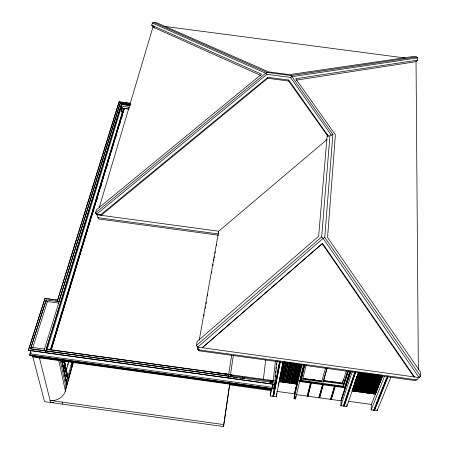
<?xml version="1.0" encoding="UTF-8"?>
<svg xmlns="http://www.w3.org/2000/svg" width="449" height="449" viewBox="0 0 449 449"><rect width="100%" height="100%" fill="white"/><g stroke="black" fill="none" stroke-linecap="round" stroke-linejoin="round"><path stroke-width="0.67" d="M375.392 394.267L371.334 404.454L371.171 409.937L377.104 410.756L377.138 409.387M387.762 376.694L374.432 410.386L388.015 376.762M374.146 393.425L374.129 393.981L375.201 394.127L382.295 375.785M380.96 375.886L373.916 393.953L372.85 393.807L372.866 393.251L371.587 393.071L371.57 393.627L372.636 393.773L379.635 375.701M373.916 393.953L380.965 375.605M375.42 405.733L373.837 410.307L387.38 376.677M370.307 392.897L370.285 393.453L371.357 393.599L378.311 375.241M372.636 393.773L379.641 375.42M367.652 392.533L367.636 393.083L368.702 393.234L369.022 392.718L369.005 393.273L370.071 393.419L377.081 375.078M368.938 392.707L375.886 374.629M370.071 393.419L376.834 375.448M366.373 392.353L366.356 392.909L367.422 393.055L374.337 374.415M363.813 391.999L363.791 392.555L364.863 392.701L371.688 374.051M373.007 374.517L366.143 392.881L365.076 392.729L365.823 390.209M366.143 392.881L372.765 374.887M362.534 391.825L362.511 392.375L363.578 392.527L370.116 374.522M260.841 75.488L152.952 27.092L151.734 25.189L152.379 23.051L153.771 22.45L157.094 22.888L268.676 71.891L289.476 74.635L413.136 56.518L416.492 56.956L417.682 57.899L417.705 60.138L295.672 78.738L335.392 134.756L327.562 237.459L420.634 372.249L420.674 376.352L418.412 377.553L417.301 379.949L197.846 349.743L197.947 347.217L196.415 345.5L197.133 341.521L318.644 236.253L327.085 136.569L328.096 135.716M360.923 388.84L359.952 392.022L361.018 392.173L367.467 374.157M369.022 373.966L362.298 392.347L361.232 392.202L361.254 391.646M362.298 392.347L368.792 374.343M416.206 379.596L415.718 380.651L198.75 350.781L198.8 349.67M366.367 373.602L359.739 391.994L358.672 391.848L359.396 389.322M359.739 391.994L366.143 373.978M356.832 388.969L356.108 391.494L357.174 391.64L363.494 373.613M365.043 373.416L358.459 391.82L357.387 391.668L358.117 389.143M358.459 391.82L364.818 373.793M359.733 372.687L353.335 391.113L352.269 390.961L352.297 390.411L353.576 390.585L353.548 391.141L354.615 391.287L360.844 373.248M362.388 373.052L355.894 391.466L354.828 391.315L355.546 388.789M355.894 391.466L361.933 374.084M353.335 391.113L359.514 373.063M355.574 371.856L344.13 406.193L346.802 406.564L346.903 404.515M350.602 371.396L341.178 400.008L340.864 405.744L343.536 406.109L343.575 405.425L344.164 405.509M304.422 365.576L301.077 380.415L343.558 386.275L343.704 383.508L347.593 371.503M323.415 380.668L342.379 383.283L342.419 382.593M330.638 399.374L334.685 385.786L330.638 399.374L319.553 397.842L323.319 384.215L319.553 397.842M331.227 399.458L335.291 385.871L331.227 399.458L341.133 400.828L350.776 371.592M218.607 232.599L218.697 231.224L327.057 139.476M151.734 25.189L261.582 74.237L96.445 209.734L95.491 212.916L96.586 214.229L100.643 214.779L101.154 215.324L267.767 78.283L267.84 77.295L288.763 80.062L327.405 134.711L329.016 136.479M318.964 397.763L322.713 384.136L318.964 397.763L307.885 396.231L311.353 382.565L307.885 396.231M301.195 379.035L323.162 382.065L326.805 368.623M418.412 377.553L419.08 377.581L420.674 376.352L324.762 237.33L332.883 134.414L291.968 76.672L290.711 75.544L267.194 72.441L153.771 22.45M307.296 396.147L310.747 382.481L307.296 396.147L295.801 394.559M197.947 347.217L196.415 345.5L321.664 236.909L329.993 135.054L331.396 135.244L332.883 134.414M61.878 360.715L66.867 384.507L65.24 390.254M310.702 383.036L299.949 381.549L300.022 380.724M301.184 364.914L296.738 384.131L295.672 383.985L295.723 383.435M301.431 364.661L294.426 394.626L294.044 398.712L295.526 398.914L295.779 396.192M297.597 380.387L294.449 394.374L301.313 364.515M293.169 383.081L293.118 383.631L294.421 383.536L295.352 379.472M299.988 364.335L295.459 383.957L294.392 383.811L294.449 383.261M295.459 383.957L299.702 365.407M294.903 363.634L290.559 383.278L291.654 383.154M296.228 363.819L291.839 383.457L293.141 383.356M32.833 356.916L44.586 401.659L223.512 426.55L229.669 384.159M286.782 382.2L286.726 382.75L288.034 382.655M293.354 363.421L289.072 383.076L288.005 382.93L288.062 382.38M289.072 383.076L293.382 363.14M294.684 363.606L290.346 383.25L289.285 383.104L289.336 382.554M285.502 382.026L285.452 382.576L286.513 382.722L288.421 373.63M227.25 401.198L227.458 399.172M282.949 381.672L282.892 382.222L284.2 382.121M289.375 362.876L285.238 382.548L284.172 382.396L284.228 381.846M230.651 378.153L231.168 374.64L46.399 349.137M285.62 362.36L281.618 382.043L282.921 381.947M231.88 375.605L231.729 376.992L231.931 375.617M282.965 361.989L279.059 381.695L280.125 381.841L284.099 361.866M285.396 362.326L281.405 382.015L280.339 381.869L280.395 381.319M280.266 361.35L273.553 396.428L276.219 396.798L276.584 393.414M278.408 385.775L278.773 382.352M30.672 351.707L29.656 355.181L273.643 388.907L274.26 383.328M274.984 376.902L275.142 375.504M275.45 372.715L275.602 371.323M275.882 368.691L276.04 367.299M276.348 364.509L276.5 363.118M271.162 389.199L270.298 395.979L272.958 396.349L279.502 361.95M57.68 300.241L45.012 298.338L28.371 350.377L274.502 384.378L277.1 360.923M271.926 382.121L272.083 380.746M271.982 382.621L272.139 381.24M272.487 382.531L272.638 381.145M272.605 382.975L272.84 380.892M30.442 350.703L31.318 354.014L272.47 387.341L272.852 383.895M275.405 361.125L273.014 382.447L30.476 348.94L46.168 299.904L59.083 301.7M270.09 382.526L270.253 381.134M270.214 382.374L270.371 380.982M263.383 379.259L265.707 359.935M242.494 378.26L242.656 376.969M242.477 378.473L242.651 377.093M243.987 378.468L244.172 377.109M327.933 136.395L288.623 81.039L288.763 80.062M63.674 368.489L63.904 367.686M223.512 426.55L229.658 384.866L271.258 390.613M233.312 355.557L230.253 376.245L30.661 348.682L46.258 299.943M64.19 368.152L64.134 367.72M228.636 374.466L228.137 377.811L231.695 355.103M198.75 350.781L198.997 349.406M199.182 340.314L218.697 231.224L97.107 214.774L96.586 214.229L266.897 74.321L290.464 77.43L291.968 76.672L417.682 57.899M197.846 349.743L198.217 347.672M203.88 315.978L204.121 314.597M205.232 308.396L205.479 307.021M206.091 303.575L206.338 302.194M207.444 295.992L207.691 294.617M211.507 273.256L211.754 271.875M212.86 265.673L213.107 264.298M213.718 260.852L213.965 259.471M214.212 258.096L214.459 256.716M215.071 253.27L215.318 251.895M216.429 245.693L216.671 244.312M271.134 388.823L270.943 389.85L32.828 356.933M270.298 395.979L271.707 388.407M271.92 388.301L271.707 389.457L32.435 356.388L32.109 355.159M272.47 387.341L273.054 384.209M273.643 388.907L29.617 355.019M274.502 384.378L28.326 350.214M272.958 396.349L279.559 361.967M273.553 396.428L280.322 361.366M276.219 396.798L283.044 362.433M280.125 381.841L284.071 362.147M284.324 361.894L280.154 381.566M280.339 381.869L284.29 362.175M282.915 375.381L283.19 374.023M282.848 381.24L286.193 364.947M286.473 363.589L286.754 362.231M282.679 382.194L286.726 362.511M282.892 382.222L286.973 362.259M283.959 382.368L288.05 362.691M286.064 373.024L286.771 369.628M284.172 382.396L288.269 362.725M285.452 382.576L289.599 362.904M288.707 372.272L290.728 362.775M286.513 382.722L290.705 363.056M288.634 373.658L286.541 382.447M288.926 372.305L290.952 362.809M286.726 382.75L290.924 363.089M287.792 382.896L292.03 363.241M290.548 370.846L290.84 369.493M291.423 366.777L291.721 365.424M288.005 382.93L292.248 363.269M293.601 363.174L289.094 382.801M289.285 383.104L293.579 363.454M291.805 382.475L293.769 373.669M294.073 372.311L294.673 369.606M294.976 368.247L295.582 365.537M291.626 383.429L296.009 363.785M293.085 382.649L297.058 365.043M292.905 383.603L297.333 363.971M293.45 382.004L297.277 365.076M293.118 383.631L297.401 364.678M294.185 383.783L298.664 364.15M297.698 369.039L298.007 367.686M295.661 378.12L298.602 365.256M294.392 383.811L298.882 364.184M299.921 365.441L295.487 383.682M295.672 383.985L300.207 364.364M294.044 398.712L301.981 364.902M295.526 398.914L303.563 365.116M299.994 380.999L303.704 365.441M299.949 381.549L303.973 364.65M301.077 380.415L304.787 364.958M306.134 365.099L302.884 378.529L321.849 381.145L325.581 367.776M73.232 361.821L72.772 363.387L72.446 362.006M66.828 383.626L66.817 383.339M66.317 382.469L67.406 378.608L63.764 361.063M67.406 378.608L67.793 377.222L64.448 361.002M72.71 363.381L72.384 363.886L71.992 361.849M68.646 378.148L72.861 363.134L72.603 361.782M73.518 362.012L65.397 390.95A12.712 10.888 -23.1 0 1 50.114 400.441L223.714 424.586M64.735 362.001L67.793 377.222M323.162 382.065L327.147 368.012M67.67 365.076L68.052 363.741M68.736 361.709L66.503 369.735M63.954 368.163L63.736 368.786M64.016 368.079L64.106 367.753M64.027 368.781L64.117 368.466M71.733 362.337L72.115 364.397L71.958 362.792M99.251 207.573L152.991 26.957M50.524 349.468L121.954 113.765M50.468 350.08L122.077 113.692L121.438 104.336M51.102 349.681L124.07 108.456L128.958 108.984M51.208 349.698L124.154 108.467L51.27 349.704M73.305 277.982L73.911 275.967M96.63 200.748L97.242 198.733M100.688 187.317L101.704 183.961M106.974 166.5L107.586 164.486M111.436 151.723L112.048 149.708M115.494 138.292L116.106 136.277M119.552 124.861L120.568 121.505M121.78 117.475L122.392 115.46M121.842 103.068L45.355 352.549M47.196 349.384L121.976 104.999M58.825 301.655L120.152 102.866M44.03 350.529L120.293 103.113L129.896 104.392M121.819 103.085L130.71 104.252L118.822 102.669L57.225 301.436L119.114 101.755L130.115 103.219M29.656 355.181L30.717 351.87M32.805 347.431L47.426 301.532M28.371 350.377L45.012 298.338M342.84 381.268L343.266 379.944M342.379 383.283L346.42 370.633M347.986 370.868L343.67 384.198L323.072 381.358M343.558 386.275L348.531 370.975M349.552 372.608L344.815 387.74L350.147 371.508M349.962 371.592L344.843 387.19L299.393 380.915M341.167 400.284L350.568 371.733M340.864 405.744L352.274 371.43M343.794 404.762L354.94 371.766M343.536 406.109L355.131 371.823M327.136 135.514L327.405 134.711M344.13 406.193L355.765 371.907M354.564 383.418L357.056 376.172M358.409 372.507L352.055 390.933L352.28 390.686M354.564 383.828L356.837 377.239M346.802 406.564L358.622 372.3M352.269 390.961L358.628 372.535M359.739 373.097L353.346 390.832M353.548 391.141L359.958 372.721M354.615 391.287L361.063 372.872M356.927 384.838L358.538 380.236M359.924 376.284L360.844 373.652M361.063 373.276L354.626 391.012M354.828 391.315L361.282 372.9M357.758 386.336L359.38 381.729M360.541 378.44L362.163 373.837M362.158 374.118L355.905 391.186M356.108 391.494L362.607 373.085M357.174 391.64L363.712 373.237M359.048 386.51L360.452 382.565M361.383 379.938L362.556 376.649M363.712 373.641L357.191 391.365M357.387 391.668L363.937 373.265M360.339 386.69L361.282 384.063M362.697 380.118L363.398 378.142M365.037 373.826L358.47 391.539M358.672 391.848L365.262 373.45M361.872 386.213L362.579 384.243M363.527 381.611L364.476 378.984M365.424 376.352L366.137 374.382M366.362 374.006L359.75 391.719M359.952 392.022L366.592 373.63M361.018 392.173L367.697 373.787M367.686 374.191L361.03 391.893M361.232 392.202L367.916 373.815M363.976 387.88L364.936 385.253M365.896 382.627L366.62 380.657M367.097 379.343L368.539 375.403M369.011 374.371L362.309 392.072M362.511 392.375L369.241 374M363.578 392.527L370.352 374.152M365.508 387.403L366.232 385.433M366.715 384.12L367.445 382.15M368.651 378.866L369.381 376.896M370.335 374.556L363.589 392.246M363.791 392.555L370.571 374.18M364.863 392.701L371.677 374.331M368.017 384.299L368.994 381.672M369.476 380.359L370.212 378.395M370.7 377.081L371.671 374.455M371.907 374.079L364.869 392.426M365.076 392.729L371.895 374.365M372.99 374.921L366.154 392.6M366.356 392.909L373.226 374.545M367.422 393.055L374.331 374.696M374.561 374.444L367.434 392.78M367.636 393.083L374.55 374.73M368.96 392.297L375.667 374.595M368.702 393.234L375.757 374.612M369.274 392.061L370.268 389.44M370.767 388.127L371.514 386.162M372.008 384.849L372.507 383.541M374.247 378.95L375.241 376.324M375.981 374.64L369.016 392.998L368.713 392.954M369.005 393.273L375.97 374.926M370.801 391.601L371.536 389.665M372.03 388.374L372.524 387.083M374.253 382.559L375.241 379.972M376.475 376.739L376.969 375.448M377.306 374.825L370.083 393.144M370.285 393.453L377.3 375.106M371.357 393.599L378.552 374.876M372.081 391.781L373.074 389.199M374.32 385.966L375.313 383.384M376.554 380.151L377.547 377.57M378.535 375.269L371.362 393.318M371.57 393.627L378.776 374.904M373.366 391.96L374.365 389.373M375.617 386.146L376.116 384.855M376.616 383.564L377.368 381.628M377.867 380.337L378.367 379.04M379.86 375.454L372.642 393.498M372.85 393.807L379.854 375.734M375.656 389.552L376.666 386.971M377.923 383.743L378.423 382.453M378.928 381.162L380.69 376.644M381.19 375.633L373.927 393.672M374.129 393.981L381.431 375.274M375.201 394.127L382.284 376.071M382.267 376.178L375.415 394.16L382.509 376.099M382.514 375.819L375.207 393.852M371.171 409.937L384.524 376.284M375.942 404.437L377.239 401.198M377.761 399.907L386.611 377.901M377.104 410.756L390.866 377.154M322.23 243.79L322.517 243.307L414.517 376.952L413.866 376.924L322.23 243.79L202.28 347.751L322.517 243.307M67.81 376.913L71.363 364.296M417.705 60.138L416.038 61.665L296.099 80.158M100.643 214.779L267.84 77.295M324.762 237.33L323.112 238.363L197.756 347.128L419.08 377.581L323.112 238.363L321.664 236.909M267.194 72.441L265.668 73.198L95.491 212.916L97.107 214.774L97.433 217.591L218.517 233.98M290.711 75.544L416.492 56.956M128.975 109.079L121.696 108.142L124.07 108.456L124.165 109.842M211.457 372.249L212.843 372.417M214.931 372.664L217.013 372.917M218.405 373.08L220.487 373.332M221.873 373.501L231.162 374.657M218.225 373.214L219.617 373.383M221.699 373.635L228.799 374.483M164.553 26.384L405.026 57.983M267.767 78.283L288.623 81.039M120.5 102.131L119.114 101.755M121.875 102.316L123.941 102.585M125.316 102.77L127.376 103.046M128.751 103.231L130.126 103.41M130.238 105.504L121.303 104.32L46.157 349.271L273.222 380.617L273.076 381.409L230.797 375.572M121.404 104.409L130.311 105.599M129.643 107.317L122.757 106.402L123.138 112.07L121.825 111.896M92.898 209.099L94.178 209.273M218.573 235.203L98.578 218.96L98.438 217.72M71.071 364.257L72.115 364.397M45.052 298.512L47.044 298.781M48.374 298.967L50.367 299.242M51.697 299.421L53.695 299.696M55.019 299.876L57.017 300.151M45.82 301.313L58.656 303.069M61.008 313.447L62.344 313.626M334.948 381.908L336.301 382.099M323.42 380.6L342.385 383.216M310.36 379.214L311.718 379.399M313.75 379.68L315.103 379.871M302.89 378.462L321.854 381.078M302.093 381.01L303.468 381.201M304.849 381.392L306.229 381.583M308.3 381.863L310.366 382.15M311.746 382.34L313.127 382.531M315.198 382.817L316.579 383.008M317.954 383.199L319.334 383.39M321.405 383.676L322.786 383.867M324.851 384.148L326.232 384.338M327.613 384.529L329.684 384.815M331.065 385.006L332.44 385.197M337.962 385.96L339.337 386.151M340.718 386.342L342.099 386.527M311.309 383.115L322.674 384.686M323.28 384.771L334.651 386.336M335.257 386.421L345.421 387.824M31.133 347.2L44.49 349.041M233.076 377.177L234.417 377.362M235.759 377.547L237.774 377.822M239.788 378.103L241.135 378.288M307.341 395.603L307.93 395.687M33.804 356.281L35.19 356.472M36.897 356.708L38.659 356.955M40.045 357.146L41.516 357.348M43.514 357.623L44.9 357.814M46.982 358.106L48.369 358.296M49.76 358.487L51.147 358.678M53.229 358.964L54.615 359.161M59.47 359.829L61.552 360.12M62.939 360.311L64.33 360.502M66.413 360.788L67.799 360.979M69.185 361.17L70.572 361.366M72.654 361.653L74.04 361.843M76.122 362.13L77.509 362.326M82.369 362.994L83.755 363.185M85.838 363.477L87.224 363.668M89.306 363.954L90.692 364.145M92.079 364.335L93.471 364.532M95.553 364.818L96.939 365.009M101.794 365.682L103.18 365.873M105.262 366.159L106.649 366.35M108.731 366.637L110.123 366.833M111.509 367.024L112.895 367.215M114.978 367.501L116.364 367.692M118.446 367.984L119.832 368.174M121.219 368.365L122.611 368.556M124.693 368.842L126.079 369.039M128.161 369.325L129.548 369.516M130.934 369.707L133.016 369.993M134.403 370.189L135.789 370.38M137.871 370.666L139.263 370.857M141.34 371.149L142.731 371.34M144.118 371.531L145.504 371.721M147.586 372.008L148.973 372.199M153.833 372.872L155.219 373.063M157.302 373.355L158.688 373.546M160.77 373.832L162.156 374.023M163.543 374.213L164.929 374.404M167.011 374.696L168.403 374.887M170.48 375.173L171.872 375.364M173.258 375.56L174.644 375.751M176.726 376.038L178.113 376.228M182.973 376.902L185.05 377.188M186.442 377.379L187.828 377.57M189.91 377.862L191.296 378.052M192.683 378.243L194.069 378.434M196.151 378.72L197.543 378.917M199.62 379.203L201.012 379.394M202.398 379.585L203.784 379.775M205.867 380.067L207.253 380.258M212.804 381.021L214.19 381.218M215.582 381.409L216.968 381.599M219.05 381.886L220.437 382.077M225.291 382.75L226.678 382.941M228.76 383.227L230.152 383.424M235.007 384.091L236.393 384.282M238.475 384.574L239.861 384.765M241.944 385.051L243.33 385.242M244.722 385.433L246.108 385.629M248.19 385.916L249.577 386.106M254.431 386.78L255.818 386.971M257.9 387.257L259.292 387.448M261.369 387.74L262.76 387.93M264.147 388.121L265.533 388.312M267.615 388.598L269.002 388.789M276.803 391.382L294.712 393.857M306.998 395.558L308.491 395.765M318.756 397.185L320.204 397.382M330.52 398.807L331.912 399.004M348.508 401.294L371.334 404.454M70.948 365.57L72.132 365.733L66.794 384.731L61.788 361.024M273.037 395.664L273.626 395.749M373.86 409.611L374.449 409.696M63.382 367.697L63.741 366.373L63.881 366.99L65.099 367.164L66.716 374.915M63.949 367.271L65.156 367.434M66.873 384.484L61.816 360.873M152.379 23.051L265.668 73.198L266.897 74.321M290.464 77.43L331.396 135.244M153.496 25.975L154.714 27.877M62.259 402.136L62.725 404.19M58.825 360.626L65.481 391.365M60.239 360.468L66.02 387.487M61.973 360.581L66.822 383.609M61.895 360.564L66.749 383.586M63.881 360.654L67.518 378.204M63.91 361.378L64.471 364.083M66.996 376.268L67.417 378.299M63.691 360.974L64.813 366.39M65.094 367.742L67.344 378.569M121.443 106.34L121.814 111.739M123.279 108.523L123.447 111.043M416.038 61.53L418.356 369.954M53.74 402.562A12.662 10.86 -23.3 0 1 50.63 402.495L39.417 357.825A13.751 11.438 -19.2 0 0 41.095 357.965M64.959 367.658L63.752 367.495L64.959 367.658"/></g></svg>
